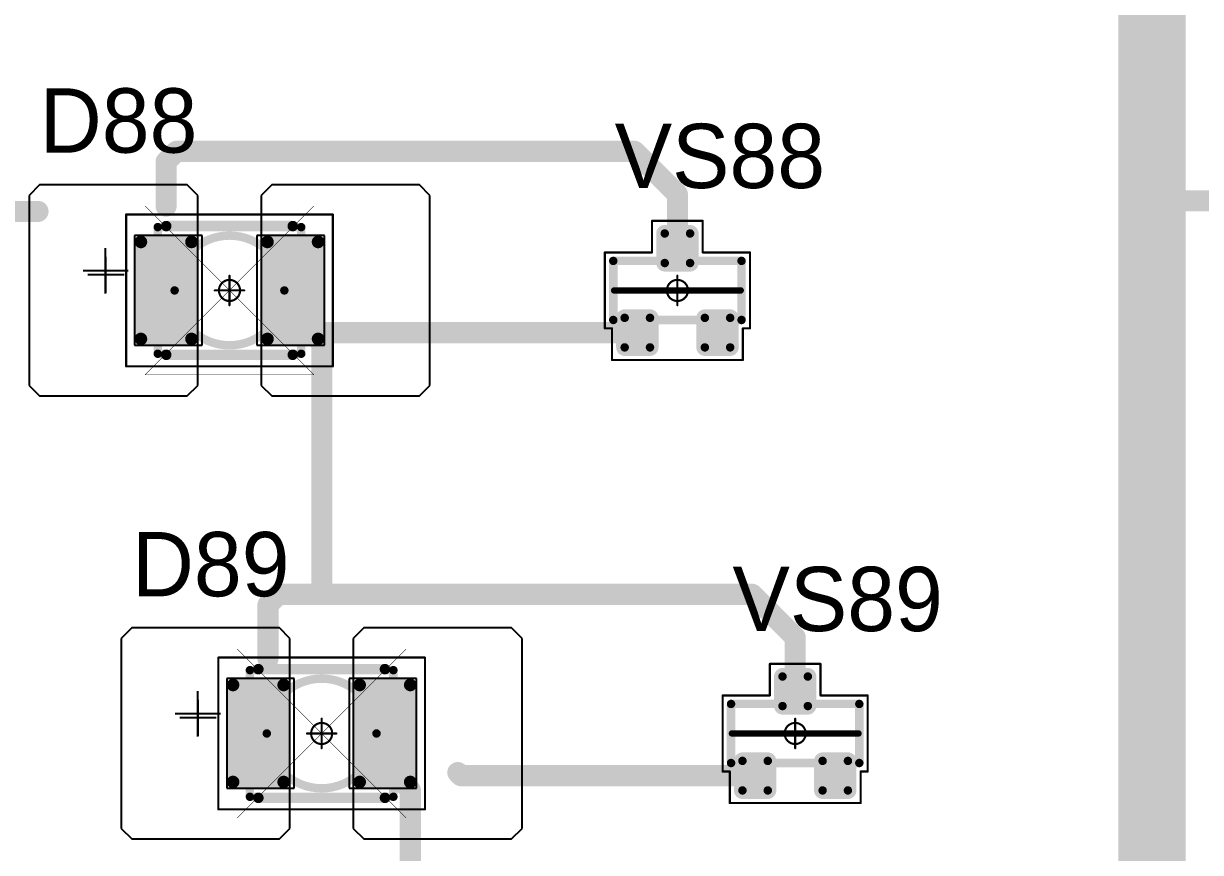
# Model space of a CAD drawing. Header units: millimetres. Extents: x 0 to 395, y 0 to 190.
# Drawn here: x 305.28 to 333.17, y 95.71 to 115.35 of the extents above; entities that cross this region are included whole.
import ezdxf

# ---------------------------------------------------------------- set-up
doc = ezdxf.new("R2010")
doc.units = ezdxf.units.MM
for name, color, linetype in [('Mechanical13', 56, 'Continuous'), ('Mechanical15', 56, 'Continuous'), ('Mechanical5', 56, 'Continuous'), ('TopLayer', 1, 'Continuous'), ('TopOverlay', 2, 'Continuous'), ('TopPaste', 8, 'Continuous'), ('TopSolder', 216, 'Continuous')]:
    doc.layers.add(name, color=color, linetype=linetype)

# ---------------------------------------------------------------- blocks, each defined once
blk = doc.blocks.new('SOT23_1095')
at = {"layer": 'Mechanical13', "const_width": 0.2}
for points in [[(-0.7, 1.52), (0.7, 1.52)], [(-0.7, 1.52), (-0.7, -1.52)], [(0.7, 1.52), (0.7, -1.52)], [(-0.7, -1.52), (0.7, -1.52)]]:
    blk.add_lwpolyline(points, dxfattribs=at)
at = {"layer": 'Mechanical13', "const_width": 0.1}
for points in [[(-0.75, 1.52, 1), (-0.65, 1.52, 1)], [(-0.75, 1.52, 1), (-0.65, 1.52, 1)], [(0.65, 1.52, 1), (0.75, 1.52, 1)], [(0.65, 1.52, 1), (0.75, 1.52, 1)], [(-0.75, -1.52, 1), (-0.65, -1.52, 1)], [(-0.75, -1.52, 1), (-0.65, -1.52, 1)], [(0.65, -1.52, 1), (0.75, -1.52, 1)], [(0.65, -1.52, 1), (0.75, -1.52, 1)]]:
    blk.add_lwpolyline(points, format="xyb", close=True, dxfattribs=at)
at = {"layer": 'Mechanical15', "const_width": 0.05}
for points in [[(-0.9, 1.72), (-0.9, 1.55)], [(-0.9, 1.72), (0.9, 1.72)], [(0.9, 1.72), (0.9, 0.6)], [(-1.65, 1.55), (-1.65, -1.55)], [(-1.65, 1.55), (-0.9, 1.55)], [(0.9, 0.6), (1.65, 0.6)], [(1.65, 0.6), (1.65, -0.6)], [(0, 0.35), (0, -0.35)], [(-0.35, 0), (0.35, 0)], [(0.9, -0.6), (1.65, -0.6)], [(0.9, -0.6), (0.9, -1.72)], [(-1.65, -1.55), (-0.9, -1.55)], [(-0.9, -1.55), (-0.9, -1.72)], [(-0.9, -1.72), (0.9, -1.72)]]:
    blk.add_lwpolyline(points, dxfattribs=at)
at = {"layer": 'Mechanical15'}
for points, const_width in [([(-0.913, 1.72, 1), (-0.888, 1.72, 1)], 0.025), ([(-0.913, 1.72, 1), (-0.888, 1.72, 1)], 0.025), ([(0.888, 1.72, 1), (0.913, 1.72, 1)], 0.025), ([(0.888, 1.72, 1), (0.913, 1.72, 1)], 0.025), ([(-1.662, 1.55, 1), (-1.637, 1.55, 1)], 0.025), ([(-1.662, 1.55, 1), (-1.637, 1.55, 1)], 0.025), ([(-0.913, 1.55, 1), (-0.888, 1.55, 1)], 0.025), ([(-0.913, 1.55, 1), (-0.888, 1.55, 1)], 0.025), ([(0.888, 0.6, 1), (0.913, 0.6, 1)], 0.025), ([(0.888, 0.6, 1), (0.913, 0.6, 1)], 0.025), ([(1.637, 0.6, 1), (1.662, 0.6, 1)], 0.025), ([(1.637, 0.6, 1), (1.662, 0.6, 1)], 0.025), ([(-0.012, 0.35, 1), (0.012, 0.35, 1)], 0.025), ([(-0.362, 0, 1), (-0.337, 0, 1)], 0.025), ([(0.25, 0, 1), (-0.25, 0, 1)], 0.05), ([(-0.262, 0, 1), (-0.238, 0, 1)], 0.025), ([(0.238, 0, 1), (0.262, 0, 1)], 0.025), ([(0.337, 0, 1), (0.362, 0, 1)], 0.025), ([(-0.012, -0.35, 1), (0.012, -0.35, 1)], 0.025), ([(0.888, -0.6, 1), (0.913, -0.6, 1)], 0.025), ([(0.888, -0.6, 1), (0.913, -0.6, 1)], 0.025), ([(1.637, -0.6, 1), (1.662, -0.6, 1)], 0.025), ([(1.637, -0.6, 1), (1.662, -0.6, 1)], 0.025), ([(-1.662, -1.55, 1), (-1.637, -1.55, 1)], 0.025), ([(-1.662, -1.55, 1), (-1.637, -1.55, 1)], 0.025), ([(-0.913, -1.55, 1), (-0.888, -1.55, 1)], 0.025), ([(-0.913, -1.55, 1), (-0.888, -1.55, 1)], 0.025), ([(-0.913, -1.72, 1), (-0.888, -1.72, 1)], 0.025), ([(-0.913, -1.72, 1), (-0.888, -1.72, 1)], 0.025), ([(0.888, -1.72, 1), (0.913, -1.72, 1)], 0.025), ([(0.888, -1.72, 1), (0.913, -1.72, 1)], 0.025)]:
    blk.add_lwpolyline(points, format="xyb", close=True, dxfattribs=dict(at, const_width=const_width))
at = {"layer": 'TopLayer', "const_width": 0.1}
for points in [[(-1.4, 1.25, 1), (-1.3, 1.25, 1)], [(-0.7, 1.25, 1), (-0.6, 1.25, 1)], [(-1.4, 0.65, 1), (-1.3, 0.65, 1)], [(-0.7, 0.65, 1), (-0.6, 0.65, 1)], [(0.6, 0.3, 1), (0.7, 0.3, 1)], [(1.3, 0.3, 1), (1.4, 0.3, 1)], [(0.6, -0.3, 1), (0.7, -0.3, 1)], [(1.3, -0.3, 1), (1.4, -0.3, 1)], [(-1.4, -0.65, 1), (-1.3, -0.65, 1)], [(-0.7, -0.65, 1), (-0.6, -0.65, 1)], [(-1.4, -1.25, 1), (-1.3, -1.25, 1)], [(-0.7, -1.25, 1), (-0.6, -1.25, 1)]]:
    blk.add_lwpolyline(points, format="xyb", close=True, dxfattribs=at)
at = {"layer": 'TopLayer'}
for points in [[(-1.45, 1.25), (-1.45, 0.65), (-0.55, 1.25), (-0.55, 0.65)], [(-1.35, 1.35), (-1.35, 0.55), (-0.65, 1.35), (-0.65, 0.55)], [(0.55, 0.3), (0.55, -0.3), (1.45, 0.3), (1.45, -0.3)], [(0.65, 0.4), (0.65, -0.4), (1.35, 0.4), (1.35, -0.4)], [(-1.35, -0.55), (-1.35, -1.35), (-0.65, -0.55), (-0.65, -1.35)], [(-1.45, -0.65), (-1.45, -1.25), (-0.55, -0.65), (-0.55, -1.25)]]:
    blk.add_solid(points, dxfattribs=at)
at = {"layer": 'TopOverlay', "const_width": 0.15}
blk.add_lwpolyline([(0, 1.5), (0, -1.5)], dxfattribs=at)
at = {"layer": 'TopOverlay', "const_width": 0.075}
for points in [[(-0.038, 1.5, 1), (0.038, 1.5, 1)], [(-0.038, -1.5, 1), (0.038, -1.5, 1)]]:
    blk.add_lwpolyline(points, format="xyb", close=True, dxfattribs=at)
at = {"layer": 'TopPaste', "const_width": 0.075}
for points in [[(-1.387, 1.25, 1), (-1.313, 1.25, 1)], [(-0.687, 1.25, 1), (-0.613, 1.25, 1)], [(-1.387, 0.65, 1), (-1.313, 0.65, 1)], [(-0.687, 0.65, 1), (-0.613, 0.65, 1)], [(0.613, 0.3, 1), (0.687, 0.3, 1)], [(1.313, 0.3, 1), (1.387, 0.3, 1)], [(0.613, -0.3, 1), (0.687, -0.3, 1)], [(1.313, -0.3, 1), (1.387, -0.3, 1)], [(-1.387, -0.65, 1), (-1.313, -0.65, 1)], [(-0.687, -0.65, 1), (-0.613, -0.65, 1)], [(-1.387, -1.25, 1), (-1.313, -1.25, 1)], [(-0.687, -1.25, 1), (-0.613, -1.25, 1)]]:
    blk.add_lwpolyline(points, format="xyb", close=True, dxfattribs=at)
at = {"layer": 'TopPaste'}
for points in [[(-1.425, 1.25), (-1.425, 0.65), (-0.575, 1.25), (-0.575, 0.65)], [(-1.35, 1.325), (-1.35, 0.575), (-0.65, 1.325), (-0.65, 0.575)], [(0.575, 0.3), (0.575, -0.3), (1.425, 0.3), (1.425, -0.3)], [(0.65, 0.375), (0.65, -0.375), (1.35, 0.375), (1.35, -0.375)], [(-1.425, -0.65), (-1.425, -1.25), (-0.575, -0.65), (-0.575, -1.25)], [(-1.35, -0.575), (-1.35, -1.325), (-0.65, -0.575), (-0.65, -1.325)]]:
    blk.add_solid(points, dxfattribs=at)
at = {"layer": 'TopSolder', "const_width": 0.202}
for points in [[(-1.451, 1.25, 1), (-1.249, 1.25, 1)], [(-0.751, 1.25, 1), (-0.549, 1.25, 1)], [(-1.451, 0.65, 1), (-1.249, 0.65, 1)], [(-0.751, 0.65, 1), (-0.549, 0.65, 1)], [(0.549, 0.3, 1), (0.751, 0.3, 1)], [(1.249, 0.3, 1), (1.451, 0.3, 1)], [(0.549, -0.3, 1), (0.751, -0.3, 1)], [(1.249, -0.3, 1), (1.451, -0.3, 1)], [(-1.451, -0.65, 1), (-1.249, -0.65, 1)], [(-0.751, -0.65, 1), (-0.549, -0.65, 1)], [(-1.451, -1.25, 1), (-1.249, -1.25, 1)], [(-0.751, -1.25, 1), (-0.549, -1.25, 1)]]:
    blk.add_lwpolyline(points, format="xyb", close=True, dxfattribs=at)
at = {"layer": 'TopSolder'}
for points in [[(-1.35, 1.452), (-1.35, 0.448), (-0.65, 1.452), (-0.65, 0.448)], [(-1.552, 1.25), (-1.552, 0.65), (-0.448, 1.25), (-0.448, 0.65)], [(0.448, 0.3), (0.448, -0.3), (1.552, 0.3), (1.552, -0.3)], [(0.65, 0.502), (0.65, -0.502), (1.35, 0.502), (1.35, -0.502)], [(-1.35, -0.448), (-1.35, -1.452), (-0.65, -0.448), (-0.65, -1.452)], [(-1.552, -0.65), (-1.552, -1.25), (-0.448, -0.65), (-0.448, -1.25)]]:
    blk.add_solid(points, dxfattribs=at)
blk = doc.blocks.new('SOT23_1096')
at = {"layer": 'Mechanical13', "const_width": 0.2}
for points in [[(-0.7, 1.52), (0.7, 1.52)], [(-0.7, 1.52), (-0.7, -1.52)], [(0.7, 1.52), (0.7, -1.52)], [(-0.7, -1.52), (0.7, -1.52)]]:
    blk.add_lwpolyline(points, dxfattribs=at)
at = {"layer": 'Mechanical13', "const_width": 0.1}
for points in [[(-0.75, 1.52, 1), (-0.65, 1.52, 1)], [(-0.75, 1.52, 1), (-0.65, 1.52, 1)], [(0.65, 1.52, 1), (0.75, 1.52, 1)], [(0.65, 1.52, 1), (0.75, 1.52, 1)], [(-0.75, -1.52, 1), (-0.65, -1.52, 1)], [(-0.75, -1.52, 1), (-0.65, -1.52, 1)], [(0.65, -1.52, 1), (0.75, -1.52, 1)], [(0.65, -1.52, 1), (0.75, -1.52, 1)]]:
    blk.add_lwpolyline(points, format="xyb", close=True, dxfattribs=at)
at = {"layer": 'Mechanical15', "const_width": 0.05}
for points in [[(-0.9, 1.72), (-0.9, 1.55)], [(-0.9, 1.72), (0.9, 1.72)], [(0.9, 1.72), (0.9, 0.6)], [(-1.65, 1.55), (-1.65, -1.55)], [(-1.65, 1.55), (-0.9, 1.55)], [(0.9, 0.6), (1.65, 0.6)], [(1.65, 0.6), (1.65, -0.6)], [(0, 0.35), (0, -0.35)], [(-0.35, 0), (0.35, 0)], [(0.9, -0.6), (1.65, -0.6)], [(0.9, -0.6), (0.9, -1.72)], [(-1.65, -1.55), (-0.9, -1.55)], [(-0.9, -1.55), (-0.9, -1.72)], [(-0.9, -1.72), (0.9, -1.72)]]:
    blk.add_lwpolyline(points, dxfattribs=at)
at = {"layer": 'Mechanical15'}
for points, const_width in [([(-0.913, 1.72, 1), (-0.888, 1.72, 1)], 0.025), ([(-0.913, 1.72, 1), (-0.888, 1.72, 1)], 0.025), ([(0.888, 1.72, 1), (0.913, 1.72, 1)], 0.025), ([(0.888, 1.72, 1), (0.913, 1.72, 1)], 0.025), ([(-1.662, 1.55, 1), (-1.637, 1.55, 1)], 0.025), ([(-1.662, 1.55, 1), (-1.637, 1.55, 1)], 0.025), ([(-0.913, 1.55, 1), (-0.888, 1.55, 1)], 0.025), ([(-0.913, 1.55, 1), (-0.888, 1.55, 1)], 0.025), ([(0.888, 0.6, 1), (0.913, 0.6, 1)], 0.025), ([(0.888, 0.6, 1), (0.913, 0.6, 1)], 0.025), ([(1.637, 0.6, 1), (1.662, 0.6, 1)], 0.025), ([(1.637, 0.6, 1), (1.662, 0.6, 1)], 0.025), ([(-0.012, 0.35, 1), (0.012, 0.35, 1)], 0.025), ([(-0.362, 0, 1), (-0.337, 0, 1)], 0.025), ([(0.25, 0, 1), (-0.25, 0, 1)], 0.05), ([(-0.262, 0, 1), (-0.238, 0, 1)], 0.025), ([(0.238, 0, 1), (0.262, 0, 1)], 0.025), ([(0.337, 0, 1), (0.362, 0, 1)], 0.025), ([(-0.012, -0.35, 1), (0.012, -0.35, 1)], 0.025), ([(0.888, -0.6, 1), (0.913, -0.6, 1)], 0.025), ([(0.888, -0.6, 1), (0.913, -0.6, 1)], 0.025), ([(1.637, -0.6, 1), (1.662, -0.6, 1)], 0.025), ([(1.637, -0.6, 1), (1.662, -0.6, 1)], 0.025), ([(-1.662, -1.55, 1), (-1.637, -1.55, 1)], 0.025), ([(-1.662, -1.55, 1), (-1.637, -1.55, 1)], 0.025), ([(-0.913, -1.55, 1), (-0.888, -1.55, 1)], 0.025), ([(-0.913, -1.55, 1), (-0.888, -1.55, 1)], 0.025), ([(-0.913, -1.72, 1), (-0.888, -1.72, 1)], 0.025), ([(-0.913, -1.72, 1), (-0.888, -1.72, 1)], 0.025), ([(0.888, -1.72, 1), (0.913, -1.72, 1)], 0.025), ([(0.888, -1.72, 1), (0.913, -1.72, 1)], 0.025)]:
    blk.add_lwpolyline(points, format="xyb", close=True, dxfattribs=dict(at, const_width=const_width))
at = {"layer": 'TopLayer', "const_width": 0.1}
for points in [[(-1.4, 1.25, 1), (-1.3, 1.25, 1)], [(-0.7, 1.25, 1), (-0.6, 1.25, 1)], [(-1.4, 0.65, 1), (-1.3, 0.65, 1)], [(-0.7, 0.65, 1), (-0.6, 0.65, 1)], [(0.6, 0.3, 1), (0.7, 0.3, 1)], [(1.3, 0.3, 1), (1.4, 0.3, 1)], [(0.6, -0.3, 1), (0.7, -0.3, 1)], [(1.3, -0.3, 1), (1.4, -0.3, 1)], [(-1.4, -0.65, 1), (-1.3, -0.65, 1)], [(-0.7, -0.65, 1), (-0.6, -0.65, 1)], [(-1.4, -1.25, 1), (-1.3, -1.25, 1)], [(-0.7, -1.25, 1), (-0.6, -1.25, 1)]]:
    blk.add_lwpolyline(points, format="xyb", close=True, dxfattribs=at)
at = {"layer": 'TopLayer'}
for points in [[(-1.45, 1.25), (-1.45, 0.65), (-0.55, 1.25), (-0.55, 0.65)], [(-1.35, 1.35), (-1.35, 0.55), (-0.65, 1.35), (-0.65, 0.55)], [(0.55, 0.3), (0.55, -0.3), (1.45, 0.3), (1.45, -0.3)], [(0.65, 0.4), (0.65, -0.4), (1.35, 0.4), (1.35, -0.4)], [(-1.35, -0.55), (-1.35, -1.35), (-0.65, -0.55), (-0.65, -1.35)], [(-1.45, -0.65), (-1.45, -1.25), (-0.55, -0.65), (-0.55, -1.25)]]:
    blk.add_solid(points, dxfattribs=at)
at = {"layer": 'TopOverlay', "const_width": 0.15}
blk.add_lwpolyline([(0, 1.5), (0, -1.5)], dxfattribs=at)
at = {"layer": 'TopOverlay', "const_width": 0.075}
for points in [[(-0.038, 1.5, 1), (0.038, 1.5, 1)], [(-0.038, -1.5, 1), (0.038, -1.5, 1)]]:
    blk.add_lwpolyline(points, format="xyb", close=True, dxfattribs=at)
at = {"layer": 'TopPaste', "const_width": 0.075}
for points in [[(-1.387, 1.25, 1), (-1.313, 1.25, 1)], [(-0.687, 1.25, 1), (-0.613, 1.25, 1)], [(-1.387, 0.65, 1), (-1.313, 0.65, 1)], [(-0.687, 0.65, 1), (-0.613, 0.65, 1)], [(0.613, 0.3, 1), (0.687, 0.3, 1)], [(1.313, 0.3, 1), (1.387, 0.3, 1)], [(0.613, -0.3, 1), (0.687, -0.3, 1)], [(1.313, -0.3, 1), (1.387, -0.3, 1)], [(-1.387, -0.65, 1), (-1.313, -0.65, 1)], [(-0.687, -0.65, 1), (-0.613, -0.65, 1)], [(-1.387, -1.25, 1), (-1.313, -1.25, 1)], [(-0.687, -1.25, 1), (-0.613, -1.25, 1)]]:
    blk.add_lwpolyline(points, format="xyb", close=True, dxfattribs=at)
at = {"layer": 'TopPaste'}
for points in [[(-1.425, 1.25), (-1.425, 0.65), (-0.575, 1.25), (-0.575, 0.65)], [(-1.35, 1.325), (-1.35, 0.575), (-0.65, 1.325), (-0.65, 0.575)], [(0.575, 0.3), (0.575, -0.3), (1.425, 0.3), (1.425, -0.3)], [(0.65, 0.375), (0.65, -0.375), (1.35, 0.375), (1.35, -0.375)], [(-1.425, -0.65), (-1.425, -1.25), (-0.575, -0.65), (-0.575, -1.25)], [(-1.35, -0.575), (-1.35, -1.325), (-0.65, -0.575), (-0.65, -1.325)]]:
    blk.add_solid(points, dxfattribs=at)
at = {"layer": 'TopSolder', "const_width": 0.202}
for points in [[(-1.451, 1.25, 1), (-1.249, 1.25, 1)], [(-0.751, 1.25, 1), (-0.549, 1.25, 1)], [(-1.451, 0.65, 1), (-1.249, 0.65, 1)], [(-0.751, 0.65, 1), (-0.549, 0.65, 1)], [(0.549, 0.3, 1), (0.751, 0.3, 1)], [(1.249, 0.3, 1), (1.451, 0.3, 1)], [(0.549, -0.3, 1), (0.751, -0.3, 1)], [(1.249, -0.3, 1), (1.451, -0.3, 1)], [(-1.451, -0.65, 1), (-1.249, -0.65, 1)], [(-0.751, -0.65, 1), (-0.549, -0.65, 1)], [(-1.451, -1.25, 1), (-1.249, -1.25, 1)], [(-0.751, -1.25, 1), (-0.549, -1.25, 1)]]:
    blk.add_lwpolyline(points, format="xyb", close=True, dxfattribs=at)
at = {"layer": 'TopSolder'}
for points in [[(-1.35, 1.452), (-1.35, 0.448), (-0.65, 1.452), (-0.65, 0.448)], [(-1.552, 1.25), (-1.552, 0.65), (-0.448, 1.25), (-0.448, 0.65)], [(0.448, 0.3), (0.448, -0.3), (1.552, 0.3), (1.552, -0.3)], [(0.65, 0.502), (0.65, -0.502), (1.35, 0.502), (1.35, -0.502)], [(-1.35, -0.448), (-1.35, -1.452), (-0.65, -0.448), (-0.65, -1.452)], [(-1.552, -0.65), (-1.552, -1.25), (-0.448, -0.65), (-0.448, -1.25)]]:
    blk.add_solid(points, dxfattribs=at)
blk = doc.blocks.new('T66G_4_1244')
at = {"layer": 'Mechanical13'}
for p, q in [((2.936, 0.071), (2.936, -1)), ((2.4, -0.464), (3.471, -0.464))]:
    blk.add_line(p, q, dxfattribs=at)
at = {"layer": 'Mechanical13', "const_width": 0.2}
for points in [[(1.7, 1.5), (-1.7, 1.5)], [(-1.7, 1.5), (-1.7, -1.5)], [(1.7, 1.5), (1.7, -1.5)], [(1.7, -1.5), (-1.7, -1.5)]]:
    blk.add_lwpolyline(points, dxfattribs=at)
at = {"layer": 'Mechanical13'}
for points, const_width in [([(-1.75, 1.5, 1), (-1.65, 1.5, 1)], 0.1), ([(-1.75, 1.5, 1), (-1.65, 1.5, 1)], 0.1), ([(1.3, 0, 1), (-1.3, 0, 1)], 0.2), ([(1.65, 1.5, 1), (1.75, 1.5, 1)], 0.1), ([(1.65, 1.5, 1), (1.75, 1.5, 1)], 0.1), ([(-1.35, 0, 1), (-1.25, 0, 1)], 0.1), ([(1.25, 0, 1), (1.35, 0, 1)], 0.1), ([(-1.75, -1.5, 1), (-1.65, -1.5, 1)], 0.1), ([(-1.75, -1.5, 1), (-1.65, -1.5, 1)], 0.1), ([(1.65, -1.5, 1), (1.75, -1.5, 1)], 0.1), ([(1.65, -1.5, 1), (1.75, -1.5, 1)], 0.1)]:
    blk.add_lwpolyline(points, format="xyb", close=True, dxfattribs=dict(at, const_width=const_width))
at = {"layer": 'Mechanical15', "const_width": 0.05}
for points in [[(-2.45, 1.8), (-2.45, -1.8)], [(2.45, 1.8), (-2.45, 1.8)], [(2.45, 1.8), (2.45, -1.8)], [(0, 0.35), (0, -0.35)], [(0.35, 0), (-0.35, 0)], [(2.45, -1.8), (-2.45, -1.8)]]:
    blk.add_lwpolyline(points, dxfattribs=at)
at = {"layer": 'Mechanical15'}
for points, const_width in [([(-2.462, 1.8, 1), (-2.438, 1.8, 1)], 0.025), ([(-2.462, 1.8, 1), (-2.438, 1.8, 1)], 0.025), ([(2.438, 1.8, 1), (2.462, 1.8, 1)], 0.025), ([(2.438, 1.8, 1), (2.462, 1.8, 1)], 0.025), ([(-0.012, 0.35, 1), (0.012, 0.35, 1)], 0.025), ([(-0.362, 0, 1), (-0.337, 0, 1)], 0.025), ([(0.25, 0, 1), (-0.25, 0, 1)], 0.05), ([(-0.262, 0, 1), (-0.238, 0, 1)], 0.025), ([(0.238, 0, 1), (0.262, 0, 1)], 0.025), ([(0.337, 0, 1), (0.362, 0, 1)], 0.025), ([(-0.012, -0.35, 1), (0.012, -0.35, 1)], 0.025), ([(-2.462, -1.8, 1), (-2.438, -1.8, 1)], 0.025), ([(-2.462, -1.8, 1), (-2.438, -1.8, 1)], 0.025), ([(2.438, -1.8, 1), (2.462, -1.8, 1)], 0.025), ([(2.438, -1.8, 1), (2.462, -1.8, 1)], 0.025)]:
    blk.add_lwpolyline(points, format="xyb", close=True, dxfattribs=dict(at, const_width=const_width))
at = {"layer": 'TopLayer'}
for p, q in [((-4.5, 2.5), (-4.75, 2.25)), ((-4.75, 2.25), (-4.75, -2.25)), ((-1, 2.5), (-4.5, 2.5)), ((-0.75, 2.25), (-1, 2.5)), ((-0.75, -2.25), (-0.75, 2.25)), ((1, 2.5), (0.75, 2.25)), ((0.75, 2.25), (0.75, -2.25)), ((4.5, 2.5), (1, 2.5)), ((4.75, 2.25), (4.5, 2.5)), ((4.75, -2.25), (4.75, 2.25)), ((-4.75, -2.25), (-4.5, -2.5)), ((-4.5, -2.5), (-1, -2.5)), ((-1, -2.5), (-0.75, -2.25)), ((0.75, -2.25), (1, -2.5)), ((1, -2.5), (4.5, -2.5)), ((4.5, -2.5), (4.75, -2.25))]:
    blk.add_line(p, q, dxfattribs=at)
at = {"layer": 'TopLayer', "const_width": 0.15}
for points in [[(-2.175, 1.15, 1), (-2.025, 1.15, 1)], [(-0.975, 1.15, 1), (-0.825, 1.15, 1)], [(0.825, 1.15, 1), (0.975, 1.15, 1)], [(2.025, 1.15, 1), (2.175, 1.15, 1)], [(-2.175, -1.15, 1), (-2.025, -1.15, 1)], [(-0.975, -1.15, 1), (-0.825, -1.15, 1)], [(0.825, -1.15, 1), (0.975, -1.15, 1)], [(2.025, -1.15, 1), (2.175, -1.15, 1)]]:
    blk.add_lwpolyline(points, format="xyb", close=True, dxfattribs=at)
at = {"layer": 'TopLayer'}
for points in [[(-0.75, 1.15), (-2.25, 1.15), (-0.75, -1.15), (-2.25, -1.15)], [(-0.9, 1.3), (-2.1, 1.3), (-0.9, -1.3), (-2.1, -1.3)], [(2.25, 1.15), (0.75, 1.15), (2.25, -1.15), (0.75, -1.15)], [(2.1, 1.3), (0.9, 1.3), (2.1, -1.3), (0.9, -1.3)]]:
    blk.add_solid(points, dxfattribs=at)
at = {"layer": 'TopOverlay'}
for p, q in [((2.928, 0.057), (2.928, -0.8)), ((2.5, -0.372), (3.357, -0.372))]:
    blk.add_line(p, q, dxfattribs=at)
at = {"layer": 'TopOverlay', "const_width": 0.25}
for points in [[(1.5, 1.525), (-1.5, 1.525)], [(1.5, -1.525), (-1.5, -1.525)]]:
    blk.add_lwpolyline(points, dxfattribs=at)
at = {"layer": 'TopOverlay', "const_width": 0.125}
for points in [[(-1.562, 1.525, 1), (-1.438, 1.525, 1)], [(1.438, 1.525, 1), (1.562, 1.525, 1)], [(-1.562, -1.525, 1), (-1.438, -1.525, 1)], [(1.438, -1.525, 1), (1.562, -1.525, 1)]]:
    blk.add_lwpolyline(points, format="xyb", close=True, dxfattribs=at)
at = {"layer": 'TopPaste', "const_width": 0.125}
for points in [[(-2.163, 1.15, 1), (-2.038, 1.15, 1)], [(-0.963, 1.15, 1), (-0.838, 1.15, 1)], [(0.838, 1.15, 1), (0.963, 1.15, 1)], [(2.038, 1.15, 1), (2.163, 1.15, 1)], [(-2.163, -1.15, 1), (-2.038, -1.15, 1)], [(-0.963, -1.15, 1), (-0.838, -1.15, 1)], [(0.838, -1.15, 1), (0.963, -1.15, 1)], [(2.038, -1.15, 1), (2.163, -1.15, 1)]]:
    blk.add_lwpolyline(points, format="xyb", close=True, dxfattribs=at)
at = {"layer": 'TopPaste'}
for points in [[(-0.775, 1.15), (-2.225, 1.15), (-0.775, -1.15), (-2.225, -1.15)], [(-0.9, 1.275), (-2.1, 1.275), (-0.9, -1.275), (-2.1, -1.275)], [(2.225, 1.15), (0.775, 1.15), (2.225, -1.15), (0.775, -1.15)], [(2.1, 1.275), (0.9, 1.275), (2.1, -1.275), (0.9, -1.275)]]:
    blk.add_solid(points, dxfattribs=at)
at = {"layer": 'TopSolder'}
for p, q in [((-2.25, 1.3), (-2.25, -1.3)), ((-0.65, 1.3), (-2.25, 1.3)), ((-0.65, -1.3), (-0.65, 1.3)), ((0.65, 1.3), (0.65, -1.3)), ((2.25, 1.3), (0.65, 1.3)), ((2.25, -1.3), (2.25, 1.3)), ((-2.25, -1.3), (-0.65, -1.3)), ((0.65, -1.3), (2.25, -1.3))]:
    blk.add_line(p, q, dxfattribs=at)
blk = doc.blocks.new('T66G_4_1245')
at = {"layer": 'Mechanical13'}
for p, q in [((2.936, 0.071), (2.936, -1)), ((2.4, -0.464), (3.471, -0.464))]:
    blk.add_line(p, q, dxfattribs=at)
at = {"layer": 'Mechanical13', "const_width": 0.2}
for points in [[(1.7, 1.5), (-1.7, 1.5)], [(-1.7, 1.5), (-1.7, -1.5)], [(1.7, 1.5), (1.7, -1.5)], [(1.7, -1.5), (-1.7, -1.5)]]:
    blk.add_lwpolyline(points, dxfattribs=at)
at = {"layer": 'Mechanical13'}
for points, const_width in [([(-1.75, 1.5, 1), (-1.65, 1.5, 1)], 0.1), ([(-1.75, 1.5, 1), (-1.65, 1.5, 1)], 0.1), ([(1.3, 0, 1), (-1.3, 0, 1)], 0.2), ([(1.65, 1.5, 1), (1.75, 1.5, 1)], 0.1), ([(1.65, 1.5, 1), (1.75, 1.5, 1)], 0.1), ([(-1.35, 0, 1), (-1.25, 0, 1)], 0.1), ([(1.25, 0, 1), (1.35, 0, 1)], 0.1), ([(-1.75, -1.5, 1), (-1.65, -1.5, 1)], 0.1), ([(-1.75, -1.5, 1), (-1.65, -1.5, 1)], 0.1), ([(1.65, -1.5, 1), (1.75, -1.5, 1)], 0.1), ([(1.65, -1.5, 1), (1.75, -1.5, 1)], 0.1)]:
    blk.add_lwpolyline(points, format="xyb", close=True, dxfattribs=dict(at, const_width=const_width))
at = {"layer": 'Mechanical15', "const_width": 0.05}
for points in [[(-2.45, 1.8), (-2.45, -1.8)], [(2.45, 1.8), (-2.45, 1.8)], [(2.45, 1.8), (2.45, -1.8)], [(0, 0.35), (0, -0.35)], [(0.35, 0), (-0.35, 0)], [(2.45, -1.8), (-2.45, -1.8)]]:
    blk.add_lwpolyline(points, dxfattribs=at)
at = {"layer": 'Mechanical15'}
for points, const_width in [([(-2.462, 1.8, 1), (-2.438, 1.8, 1)], 0.025), ([(-2.462, 1.8, 1), (-2.438, 1.8, 1)], 0.025), ([(2.438, 1.8, 1), (2.462, 1.8, 1)], 0.025), ([(2.438, 1.8, 1), (2.462, 1.8, 1)], 0.025), ([(-0.012, 0.35, 1), (0.012, 0.35, 1)], 0.025), ([(-0.362, 0, 1), (-0.337, 0, 1)], 0.025), ([(0.25, 0, 1), (-0.25, 0, 1)], 0.05), ([(-0.262, 0, 1), (-0.238, 0, 1)], 0.025), ([(0.238, 0, 1), (0.262, 0, 1)], 0.025), ([(0.337, 0, 1), (0.362, 0, 1)], 0.025), ([(-0.012, -0.35, 1), (0.012, -0.35, 1)], 0.025), ([(-2.462, -1.8, 1), (-2.438, -1.8, 1)], 0.025), ([(-2.462, -1.8, 1), (-2.438, -1.8, 1)], 0.025), ([(2.438, -1.8, 1), (2.462, -1.8, 1)], 0.025), ([(2.438, -1.8, 1), (2.462, -1.8, 1)], 0.025)]:
    blk.add_lwpolyline(points, format="xyb", close=True, dxfattribs=dict(at, const_width=const_width))
at = {"layer": 'TopLayer'}
for p, q in [((-4.5, 2.5), (-4.75, 2.25)), ((-4.75, 2.25), (-4.75, -2.25)), ((-1, 2.5), (-4.5, 2.5)), ((-0.75, 2.25), (-1, 2.5)), ((-0.75, -2.25), (-0.75, 2.25)), ((1, 2.5), (0.75, 2.25)), ((0.75, 2.25), (0.75, -2.25)), ((4.5, 2.5), (1, 2.5)), ((4.75, 2.25), (4.5, 2.5)), ((4.75, -2.25), (4.75, 2.25)), ((-4.75, -2.25), (-4.5, -2.5)), ((-4.5, -2.5), (-1, -2.5)), ((-1, -2.5), (-0.75, -2.25)), ((0.75, -2.25), (1, -2.5)), ((1, -2.5), (4.5, -2.5)), ((4.5, -2.5), (4.75, -2.25))]:
    blk.add_line(p, q, dxfattribs=at)
at = {"layer": 'TopLayer', "const_width": 0.15}
for points in [[(-2.175, 1.15, 1), (-2.025, 1.15, 1)], [(-0.975, 1.15, 1), (-0.825, 1.15, 1)], [(0.825, 1.15, 1), (0.975, 1.15, 1)], [(2.025, 1.15, 1), (2.175, 1.15, 1)], [(-2.175, -1.15, 1), (-2.025, -1.15, 1)], [(-0.975, -1.15, 1), (-0.825, -1.15, 1)], [(0.825, -1.15, 1), (0.975, -1.15, 1)], [(2.025, -1.15, 1), (2.175, -1.15, 1)]]:
    blk.add_lwpolyline(points, format="xyb", close=True, dxfattribs=at)
at = {"layer": 'TopLayer'}
for points in [[(-0.75, 1.15), (-2.25, 1.15), (-0.75, -1.15), (-2.25, -1.15)], [(-0.9, 1.3), (-2.1, 1.3), (-0.9, -1.3), (-2.1, -1.3)], [(2.25, 1.15), (0.75, 1.15), (2.25, -1.15), (0.75, -1.15)], [(2.1, 1.3), (0.9, 1.3), (2.1, -1.3), (0.9, -1.3)]]:
    blk.add_solid(points, dxfattribs=at)
at = {"layer": 'TopOverlay'}
for p, q in [((2.928, 0.057), (2.928, -0.8)), ((2.5, -0.372), (3.357, -0.372))]:
    blk.add_line(p, q, dxfattribs=at)
at = {"layer": 'TopOverlay', "const_width": 0.25}
for points in [[(1.5, 1.525), (-1.5, 1.525)], [(1.5, -1.525), (-1.5, -1.525)]]:
    blk.add_lwpolyline(points, dxfattribs=at)
at = {"layer": 'TopOverlay', "const_width": 0.125}
for points in [[(-1.562, 1.525, 1), (-1.438, 1.525, 1)], [(1.438, 1.525, 1), (1.562, 1.525, 1)], [(-1.562, -1.525, 1), (-1.438, -1.525, 1)], [(1.438, -1.525, 1), (1.562, -1.525, 1)]]:
    blk.add_lwpolyline(points, format="xyb", close=True, dxfattribs=at)
at = {"layer": 'TopPaste', "const_width": 0.125}
for points in [[(-2.163, 1.15, 1), (-2.038, 1.15, 1)], [(-0.963, 1.15, 1), (-0.838, 1.15, 1)], [(0.838, 1.15, 1), (0.963, 1.15, 1)], [(2.038, 1.15, 1), (2.163, 1.15, 1)], [(-2.163, -1.15, 1), (-2.038, -1.15, 1)], [(-0.963, -1.15, 1), (-0.838, -1.15, 1)], [(0.838, -1.15, 1), (0.963, -1.15, 1)], [(2.038, -1.15, 1), (2.163, -1.15, 1)]]:
    blk.add_lwpolyline(points, format="xyb", close=True, dxfattribs=at)
at = {"layer": 'TopPaste'}
for points in [[(-0.775, 1.15), (-2.225, 1.15), (-0.775, -1.15), (-2.225, -1.15)], [(-0.9, 1.275), (-2.1, 1.275), (-0.9, -1.275), (-2.1, -1.275)], [(2.225, 1.15), (0.775, 1.15), (2.225, -1.15), (0.775, -1.15)], [(2.1, 1.275), (0.9, 1.275), (2.1, -1.275), (0.9, -1.275)]]:
    blk.add_solid(points, dxfattribs=at)
at = {"layer": 'TopSolder'}
for p, q in [((-2.25, 1.3), (-2.25, -1.3)), ((-0.65, 1.3), (-2.25, 1.3)), ((-0.65, -1.3), (-0.65, 1.3)), ((0.65, 1.3), (0.65, -1.3)), ((2.25, 1.3), (0.65, 1.3)), ((2.25, -1.3), (2.25, 1.3)), ((-2.25, -1.3), (-0.65, -1.3)), ((0.65, -1.3), (2.25, -1.3))]:
    blk.add_line(p, q, dxfattribs=at)

msp = doc.modelspace()

# ---------------------------------------------------------------- linework, layer by layer
at = {"layer": 'Mechanical5'}
for points, const_width in [([(308.163, 107.027), (312.163, 111.027)], 0.01), ([(308.163, 111.027), (312.163, 107.027)], 0.01), ([(308.163, 107.027), (308.163, 111.027)], 0.001), ([(308.163, 111.027), (312.163, 111.027)], 0.001), ([(312.163, 107.027), (312.163, 111.027)], 0.001), ([(308.163, 107.027), (312.163, 107.027)], 0.001), ([(310.347, 96.527), (314.347, 100.527)], 0.01), ([(310.347, 100.527), (314.347, 96.527)], 0.01), ([(310.347, 96.527), (310.347, 100.527)], 0.001), ([(310.347, 100.527), (314.347, 100.527)], 0.001), ([(314.347, 96.527), (314.347, 100.527)], 0.001), ([(310.347, 96.527), (314.347, 96.527)], 0.001)]:
    msp.add_lwpolyline(points, dxfattribs=dict(at, const_width=const_width))
for points, const_width in [([(308.161, 111.027, 1), (308.166, 111.027, 1)], 0.005), ([(308.163, 111.027, 1), (308.164, 111.027, 1)], 0.0005), ([(308.163, 111.027, 1), (308.164, 111.027, 1)], 0.0005), ([(312.161, 111.027, 1), (312.166, 111.027, 1)], 0.005), ([(312.163, 111.027, 1), (312.164, 111.027, 1)], 0.0005), ([(312.163, 111.027, 1), (312.164, 111.027, 1)], 0.0005), ([(308.161, 107.027, 1), (308.166, 107.027, 1)], 0.005), ([(308.163, 107.027, 1), (308.164, 107.027, 1)], 0.0005), ([(308.163, 107.027, 1), (308.164, 107.027, 1)], 0.0005), ([(312.161, 107.027, 1), (312.166, 107.027, 1)], 0.005), ([(312.163, 107.027, 1), (312.164, 107.027, 1)], 0.0005), ([(312.163, 107.027, 1), (312.164, 107.027, 1)], 0.0005), ([(310.344, 100.527, 1), (310.349, 100.527, 1)], 0.005), ([(310.346, 100.527, 1), (310.347, 100.527, 1)], 0.0005), ([(310.346, 100.527, 1), (310.347, 100.527, 1)], 0.0005), ([(314.344, 100.527, 1), (314.349, 100.527, 1)], 0.005), ([(314.346, 100.527, 1), (314.347, 100.527, 1)], 0.0005), ([(314.346, 100.527, 1), (314.347, 100.527, 1)], 0.0005), ([(310.344, 96.527, 1), (310.349, 96.527, 1)], 0.005), ([(310.346, 96.527, 1), (310.347, 96.527, 1)], 0.0005), ([(310.346, 96.527, 1), (310.347, 96.527, 1)], 0.0005), ([(314.344, 96.527, 1), (314.349, 96.527, 1)], 0.005), ([(314.346, 96.527, 1), (314.347, 96.527, 1)], 0.0005), ([(314.346, 96.527, 1), (314.347, 96.527, 1)], 0.0005)]:
    msp.add_lwpolyline(points, format="xyb", close=True, dxfattribs=dict(at, const_width=const_width))
at = {"layer": 'TopLayer'}
for points, const_width in [([(332.025, 111.25), (332.025, 121.825)], 1.6), ([(308.66, 112.077), (308.908, 112.325)], 0.5), ([(308.908, 112.325), (319.76, 112.325)], 0.5), ([(319.76, 112.325), (320.779, 111.306)], 0.5), ([(308.66, 111.025), (308.66, 112.077)], 0.5), ([(332.025, 90.152), (332.025, 111.25)], 1.6), ([(320.779, 110.027), (320.779, 111.306)], 0.5), ([(332.025, 111.25), (332.125, 111.15)], 0.5), ([(332.125, 111.15), (339.15, 111.15)], 0.5), ([(294, 110.9), (305.625, 110.9)], 0.5), ([(311.663, 108.527), (311.663, 109.027)], 0.5), ([(311.663, 108.477), (311.663, 108.527)], 0.5), ([(311.663, 108.527), (312.163, 108.027)], 0.5), ([(311.663, 108.477), (312.35, 107.791)], 0.5), ([(312.163, 108.027), (319.829, 108.027)], 0.5), ([(312.35, 101.825), (312.35, 107.791)], 0.5), ([(311.075, 101.577), (311.323, 101.825)], 0.5), ([(311.075, 100.293), (311.075, 101.577)], 0.5), ([(311.323, 101.825), (312.35, 101.825)], 0.5), ([(312.35, 101.825), (322.551, 101.825)], 0.5), ([(322.551, 101.825), (323.57, 100.806)], 0.5), ([(323.57, 99.527), (323.57, 100.806)], 0.5), ([(313.847, 98.527), (314.347, 98.027)], 0.5), ([(314.347, 97.288), (314.347, 98.027)], 0.5), ([(315.575, 97.6), (315.648, 97.527)], 0.5), ([(315.648, 97.527), (322.62, 97.527)], 0.5), ([(314.347, 97.288), (314.45, 97.184)], 0.5), ([(314.45, 91.325), (314.45, 97.184)], 0.5)]:
    msp.add_lwpolyline(points, dxfattribs=dict(at, const_width=const_width))
for points, const_width in [([(308.783, 112.325, 1), (309.033, 112.325, 1)], 0.25), ([(308.783, 112.325, 1), (309.033, 112.325, 1)], 0.25), ([(319.635, 112.325, 1), (319.885, 112.325, 1)], 0.25), ([(319.635, 112.325, 1), (319.885, 112.325, 1)], 0.25), ([(308.535, 112.077, 1), (308.785, 112.077, 1)], 0.25), ([(308.535, 112.077, 1), (308.785, 112.077, 1)], 0.25), ([(331.625, 111.25, 1), (332.425, 111.25, 1)], 0.8), ([(331.625, 111.25, 1), (332.425, 111.25, 1)], 0.8), ([(320.654, 111.306, 1), (320.904, 111.306, 1)], 0.25), ([(320.654, 111.306, 1), (320.904, 111.306, 1)], 0.25), ([(331.9, 111.25, 1), (332.15, 111.25, 1)], 0.25), ([(332, 111.15, 1), (332.25, 111.15, 1)], 0.25), ([(332, 111.15, 1), (332.25, 111.15, 1)], 0.25), ([(305.5, 110.9, 1), (305.75, 110.9, 1)], 0.25), ([(308.535, 111.025, 1), (308.785, 111.025, 1)], 0.25), ([(320.654, 110.027, 1), (320.904, 110.027, 1)], 0.25), ([(311.538, 109.027, 1), (311.788, 109.027, 1)], 0.25), ([(311.538, 108.527, 1), (311.788, 108.527, 1)], 0.25), ([(311.538, 108.527, 1), (311.788, 108.527, 1)], 0.25), ([(311.538, 108.527, 1), (311.788, 108.527, 1)], 0.25), ([(311.538, 108.477, 1), (311.788, 108.477, 1)], 0.25), ([(311.538, 108.477, 1), (311.788, 108.477, 1)], 0.25), ([(312.038, 108.027, 1), (312.288, 108.027, 1)], 0.25), ([(312.038, 108.027, 1), (312.288, 108.027, 1)], 0.25), ([(319.704, 108.027, 1), (319.954, 108.027, 1)], 0.25), ([(312.225, 107.791, 1), (312.475, 107.791, 1)], 0.25), ([(312.225, 107.791, 1), (312.475, 107.791, 1)], 0.25), ([(310.95, 101.577, 1), (311.2, 101.577, 1)], 0.25), ([(310.95, 101.577, 1), (311.2, 101.577, 1)], 0.25), ([(311.198, 101.825, 1), (311.448, 101.825, 1)], 0.25), ([(311.198, 101.825, 1), (311.448, 101.825, 1)], 0.25), ([(312.225, 101.825, 1), (312.475, 101.825, 1)], 0.25), ([(312.225, 101.825, 1), (312.475, 101.825, 1)], 0.25), ([(312.225, 101.825, 1), (312.475, 101.825, 1)], 0.25), ([(322.426, 101.825, 1), (322.676, 101.825, 1)], 0.25), ([(322.426, 101.825, 1), (322.676, 101.825, 1)], 0.25), ([(323.445, 100.806, 1), (323.695, 100.806, 1)], 0.25), ([(323.445, 100.806, 1), (323.695, 100.806, 1)], 0.25), ([(310.95, 100.293, 1), (311.2, 100.293, 1)], 0.25), ([(323.445, 99.527, 1), (323.695, 99.527, 1)], 0.25), ([(313.722, 98.527, 1), (313.972, 98.527, 1)], 0.25), ([(314.222, 98.027, 1), (314.472, 98.027, 1)], 0.25), ([(314.222, 98.027, 1), (314.472, 98.027, 1)], 0.25), ([(315.45, 97.6, 1), (315.7, 97.6, 1)], 0.25), ([(315.523, 97.527, 1), (315.773, 97.527, 1)], 0.25), ([(315.523, 97.527, 1), (315.773, 97.527, 1)], 0.25), ([(322.495, 97.527, 1), (322.745, 97.527, 1)], 0.25), ([(314.222, 97.288, 1), (314.472, 97.288, 1)], 0.25), ([(314.222, 97.288, 1), (314.472, 97.288, 1)], 0.25), ([(314.325, 97.184, 1), (314.575, 97.184, 1)], 0.25), ([(314.325, 97.184, 1), (314.575, 97.184, 1)], 0.25)]:
    msp.add_lwpolyline(points, format="xyb", close=True, dxfattribs=dict(at, const_width=const_width))

# ---------------------------------------------------------------- block references
for name, p, rotation in [('T66G_4_1245', (310.163, 109.027), 180), ('SOT23_1096', (320.779, 109.027), 90), ('T66G_4_1244', (312.347, 98.527), 180), ('SOT23_1095', (323.57, 98.527), 90)]:
    msp.add_blockref(name, p, dxfattribs=dict(rotation=rotation))

# ---------------------------------------------------------------- texts
at = {"layer": 'TopOverlay'}
for s, p in [('D88', (305.664, 112.293)), ('VS88', (319.293, 111.453)), ('D89', (307.848, 101.778)), ('VS89', (322.085, 100.953))]:
    msp.add_text(s, height=1.524, dxfattribs=at).set_placement(p)

doc.saveas('drawing.dxf')
